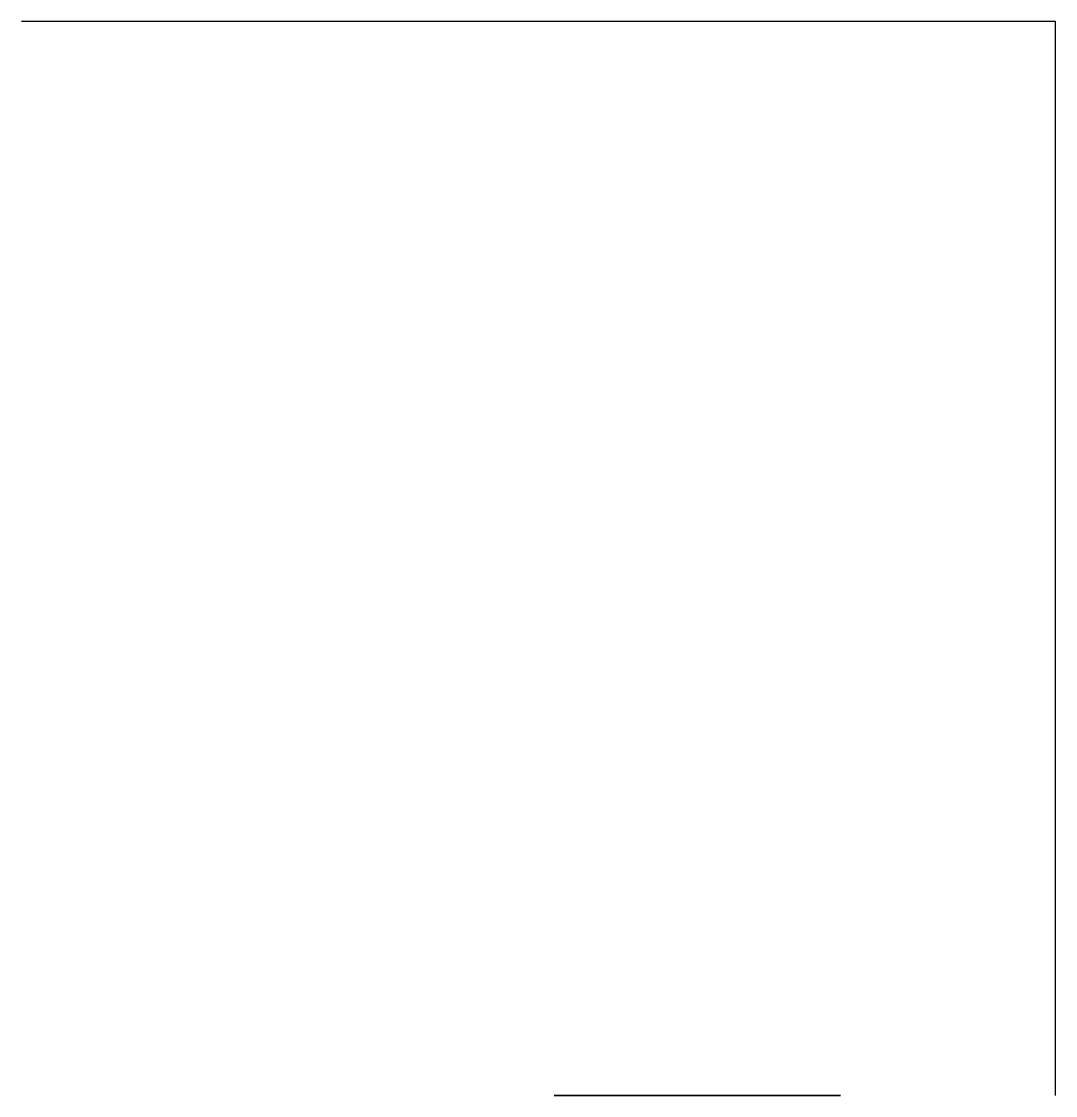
# Model space of a CAD drawing. Extents: x 112.4 to 126.9, y -10.3 to 4.7.
import ezdxf

# ---------------------------------------------------------------- set-up
doc = ezdxf.new("R2010")
doc.units = 0
doc.header["$MEASUREMENT"] = 0

msp = doc.modelspace()

# ---------------------------------------------------------------- linework, layer by layer
for p, q in [((126.851, 4.652), (112.414, 4.652)), ((126.851, -10.348), (126.851, 4.652))]:
    msp.add_line(p, q)
at = {"extrusion": (0, -1, 0)}
msp.add_circle((121.851, -5, 10.348), 2, dxfattribs=at)

doc.saveas('drawing.dxf')
